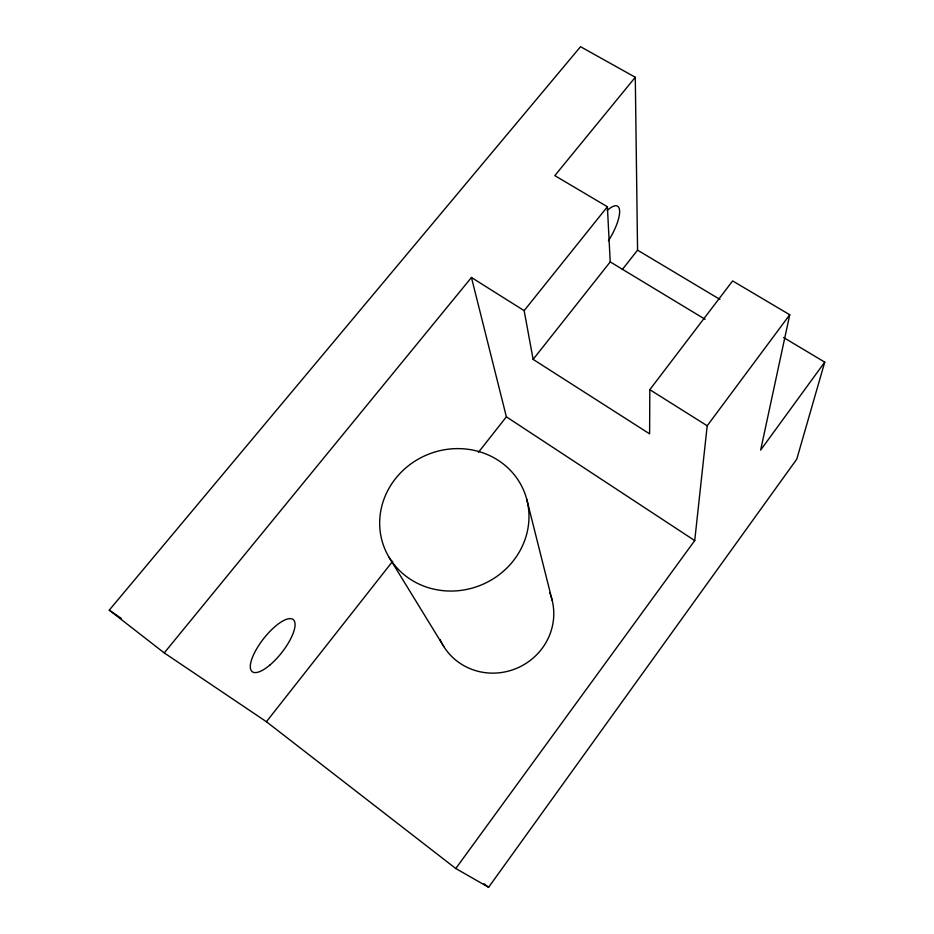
<?xml version="1.0" encoding="UTF-8"?>
<svg xmlns="http://www.w3.org/2000/svg" width="934" height="934" viewBox="0 0 934 934"><rect width="100%" height="100%" fill="white"/><g stroke="black" fill="none" stroke-linecap="round" stroke-linejoin="round"><path stroke-width="1.4" d="M783.568 337.501L824.745 362.135L760.65 450.095L789.744 314.758L732.618 280.924L649.819 389.676L649.609 433.843L533.127 359.38L524.149 310.648L471.448 277.491L164.244 652.913L109.255 610.147L580.539 46.7L635.283 77.265L637.56 250.149L622.289 269.564M164.244 652.913L266.412 721.725L455.78 868.503L694.721 540.588L707.201 425.776L789.744 314.758M824.745 362.135L796.784 459.143L488.599 887.3L455.78 868.503M266.412 721.725L392.712 561.252M478.418 452.36L506.38 416.821L471.448 277.491M533.127 359.38L610.229 261.905L607.38 206.753L554.819 175.615L635.283 77.265M524.149 310.648L607.38 206.753M637.56 250.149L719.927 299.417M610.229 261.905L705.112 319.3M649.819 389.676L707.201 425.776M506.38 416.821L694.721 540.588M109.255 610.147L121.222 618.331M483.987 883.727L488.599 887.3M389.093 557.341L443.802 646.55M526.706 499.153L552.134 600.223M549.647 592.635A59.589 57.278 -25 0 1 550.371 594.491M550.71 595.437A59.589 57.278 -25 0 1 515.521 668.767A59.589 57.278 -25 0 1 440.054 639.463M607.17 210.524A30.53 9.585 -59.9 0 1 619.616 211.026A30.53 9.585 -59.9 0 1 608.443 240.785M441.619 590.498A75.339 70.505 -22.3 0 0 524.394 492.148A75.339 70.505 -22.3 0 0 396.962 476.842A75.339 70.505 -22.3 0 0 441.619 590.498M270.019 664.938A33.157 11.442 -51.8 0 0 293.253 619.604A33.157 11.442 -51.8 0 0 254.76 652.294A33.157 11.442 -51.8 0 0 270.019 664.938"/></g></svg>
